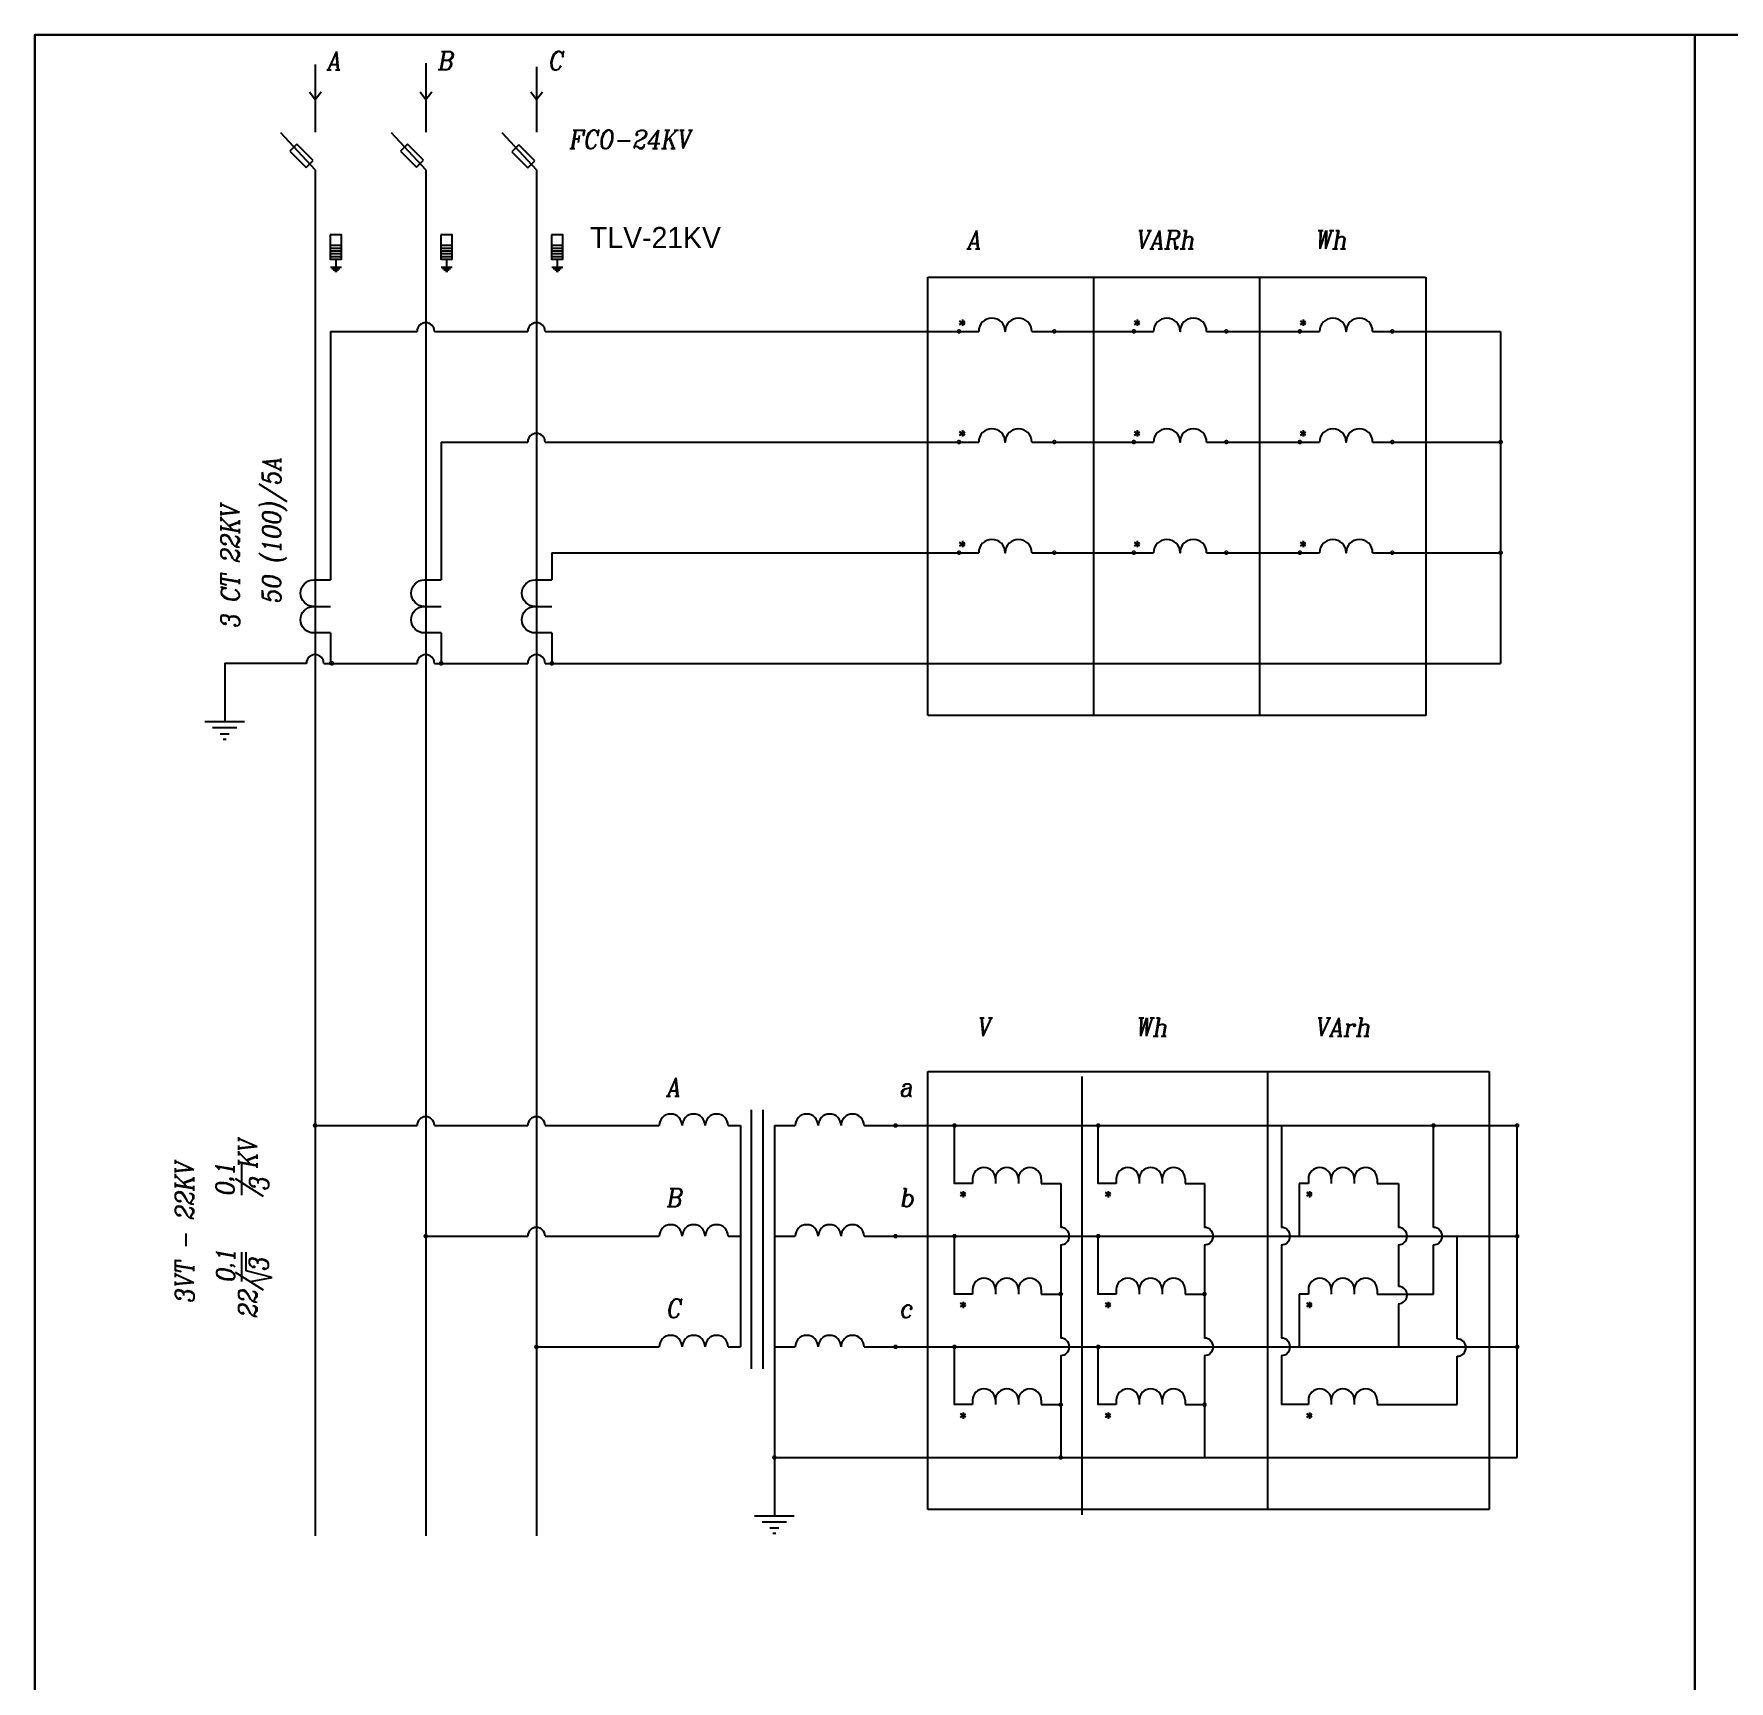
# Model space of a CAD drawing. Header units: inches. Extents: x -246336 to 136055, y -106871 to 69513.
# Drawn here: x -12100 to -1072, y -46175 to -35458 of the extents above; entities that cross this region are included whole.
import ezdxf

# ---------------------------------------------------------------- set-up
doc = ezdxf.new("R2010")
doc.units = ezdxf.units.IN
doc.header["$MEASUREMENT"] = 0
doc.linetypes.add('DASHEDX2', pattern=[1.5, 1, -0.5])
doc.layers.add('NGUYENLY', color=7, linetype='Continuous')
doc.layers.add('XA-TT1', color=7, linetype='Continuous')
doc.styles.add('COM2', font='complex.shx', dxfattribs={"width": 0.9, "oblique": 10, "height": 2})
doc.styles.add('khung ten', font='Varr.ttf')

# ---------------------------------------------------------------- blocks, each defined once
blk = doc.blocks.new('CXZCX')
blk.add_lwpolyline([(4700.95, -46561.52), (4880.95, -46561.52), (4880.95, -46841.52), (4700.95, -46841.52)], close=True)

msp = doc.modelspace()

# ---------------------------------------------------------------- linework, layer by layer
for p, q in [((-10306.682, -35834.707), (-10271.349, -35885.12)), ((-10271.349, -35885.12), (-10232.219, -35834.992)), ((-9586.682, -35834.707), (-9551.349, -35885.12)), ((-9551.349, -35885.12), (-9512.219, -35834.992)), ((-8866.682, -35834.707), (-8831.349, -35885.12)), ((-8831.349, -35885.12), (-8792.219, -35834.992)), ((-10271.349, -36342.797), (-10493.649, -36100.45)), ((-9551.349, -36342.797), (-9773.649, -36100.45)), ((-8831.349, -36342.797), (-9053.649, -36100.45)), ((-2995.182, -43223.682), (-2995.182, -42560.191)), ((-3870.11, -42936.577), (-3870.11, -43280.191)), ((-3361.53, -42936.577), (-3223.167, -42936.577)), ((-2995.182, -43656.577), (-2995.182, -43336.634)), ((-2840.608, -43948.675), (-2840.608, -43280.191)), ((-3870.11, -43656.577), (-3870.108, -44000.177)), ((-3361.53, -43656.577), (-2995.182, -43656.577)), ((-3984.202, -44056.699), (-3984.202, -44376.577)), ((-2840.608, -44376.577), (-2840.608, -44061.627))]:
    msp.add_line(p, q)
at = {"const_width": 12}
msp.add_lwpolyline([(-12094.338, -52263.763), (-12094.338, -35463.763), (-1294.338, -35463.763), (-1294.338, -52263.763)], close=True, dxfattribs=at)
msp.add_lwpolyline([(-12094.338, -35463.763), (-1294.338, -35463.763), (-1294.338, -52263.763), (-12094.338, -52263.763), (-12094.338, -35463.763)])
msp.add_lwpolyline([(9505.662, -35463.763), (-12094.338, -35463.763), (-12094.338, -52263.763), (9505.662, -52263.763)], close=True)
at = {"layer": 'NGUYENLY', "color": 6}
for p, q in [((-10389.737, -36175.726), (-10435.112, -36221.07)), ((-10435.112, -36221.07), (-10329.926, -36326.185)), ((-10284.551, -36280.841), (-10389.737, -36175.726)), ((-10329.926, -36326.185), (-10284.551, -36280.841)), ((-9670.819, -36174.705), (-9716.193, -36220.049)), ((-9716.193, -36220.049), (-9611.007, -36325.164)), ((-9565.633, -36279.82), (-9670.819, -36174.705)), ((-9611.007, -36325.164), (-9565.633, -36279.82)), ((-8946.36, -36179.566), (-8991.734, -36224.91)), ((-8991.734, -36224.91), (-8886.548, -36330.025)), ((-8841.174, -36284.681), (-8946.36, -36179.566)), ((-8886.548, -36330.025), (-8841.174, -36284.681))]:
    msp.add_line(p, q, dxfattribs=at)
at = {"layer": 'NGUYENLY'}
for p, q in [((-10172.71, -36832.79), (-10099.909, -36832.79)), ((-9452.71, -36832.79), (-9379.909, -36832.79)), ((-8732.71, -36832.79), (-8659.909, -36832.79)), ((-10172.71, -36850.902), (-10099.909, -36850.902)), ((-10172.71, -36869.014), (-10099.909, -36869.014)), ((-10172.71, -36887.127), (-10099.909, -36887.127)), ((-10172.71, -36905.239), (-10099.909, -36905.239)), ((-10136.309, -36923.763), (-10136.309, -36975.113)), ((-9452.71, -36850.902), (-9379.909, -36850.902)), ((-9452.71, -36869.014), (-9379.909, -36869.014)), ((-9452.71, -36887.127), (-9379.909, -36887.127)), ((-9452.71, -36905.239), (-9379.909, -36905.239)), ((-9416.309, -36923.763), (-9416.309, -36975.113)), ((-8732.71, -36850.902), (-8659.909, -36850.902)), ((-8732.71, -36869.014), (-8659.909, -36869.014)), ((-8732.71, -36887.127), (-8659.909, -36887.127)), ((-8732.71, -36905.239), (-8659.909, -36905.239)), ((-8696.309, -36923.763), (-8696.309, -36975.113)), ((-10171.198, -36975.113), (-10100.01, -36975.113)), ((-10161.743, -36984.337), (-10109.51, -36984.337)), ((-10152.461, -36993.393), (-10118.836, -36993.393)), ((-10143.178, -37002.449), (-10128.163, -37002.449)), ((-9451.198, -36975.113), (-9380.01, -36975.113)), ((-9441.743, -36984.337), (-9389.51, -36984.337)), ((-9432.461, -36993.393), (-9398.836, -36993.393)), ((-9423.178, -37002.449), (-9408.163, -37002.449)), ((-8731.198, -36975.113), (-8660.01, -36975.113)), ((-8721.743, -36984.337), (-8669.51, -36984.337)), ((-8712.461, -36993.393), (-8678.836, -36993.393)), ((-8703.178, -37002.449), (-8688.163, -37002.449))]:
    msp.add_line(p, q, dxfattribs=at)
for points in [[(-10271.349, -36501.714, 0, 0, 0), (-10136.309, -36501.714, 0, 0, 0), (-10136.309, -36603.268, 22.869, 0, 0)], [(-9551.349, -36501.714, 0, 0, 0), (-9416.309, -36501.714, 0, 0, 0), (-9416.309, -36603.268, 22.869, 0, 0)], [(-8831.349, -36501.714, 0, 0, 0), (-8696.309, -36501.714, 0, 0, 0), (-8696.309, -36603.268, 22.869, 0, 0)], [(-10136.309, -36510.531, 0, 0, 0), (-10136.309, -36578.711, 13.721, 0, 0), (-10136.309, -36629.233, 0, 0, 0)], [(-9416.309, -36510.531, 0, 0, 0), (-9416.309, -36578.711, 13.721, 0, 0), (-9416.309, -36629.233, 0, 0, 0)], [(-8696.309, -36510.531, 0, 0, 0), (-8696.309, -36578.711, 13.721, 0, 0), (-8696.309, -36629.233, 0, 0, 0)], [(-10136.309, -36766.135, 0, 0, 0), (-10136.309, -36707.312, 13.721, 0, 0), (-10136.309, -36656.79, 0, 0, 0)], [(-9416.309, -36766.135, 0, 0, 0), (-9416.309, -36707.312, 13.721, 0, 0), (-9416.309, -36656.79, 0, 0, 0)], [(-8696.309, -36766.135, 0, 0, 0), (-8696.309, -36707.312, 13.721, 0, 0), (-8696.309, -36656.79, 0, 0, 0)]]:
    msp.add_lwpolyline(points, format="xyseb", dxfattribs=at)
for points in [[(-10172.71, -36766.135), (-10172.71, -36923.763), (-10099.909, -36923.763), (-10099.909, -36766.135)], [(-9452.71, -36766.135), (-9452.71, -36923.763), (-9379.909, -36923.763), (-9379.909, -36766.135)], [(-8732.71, -36766.135), (-8732.71, -36923.763), (-8659.909, -36923.763), (-8659.909, -36766.135)]]:
    msp.add_lwpolyline(points, close=True, dxfattribs=at)
at = {"layer": 'XA-TT1'}
for p, q in [((-6042.425, -37347.611), (-6077.92, -37327.118)), ((-6077.92, -37347.611), (-6042.425, -37327.118)), ((-6060.173, -37316.871), (-6060.173, -37357.858)), ((-4940.588, -37347.611), (-4905.092, -37327.118)), ((-4905.092, -37347.611), (-4940.588, -37327.118)), ((-4922.84, -37316.871), (-4922.84, -37357.858)), ((-3860.588, -37347.611), (-3825.092, -37327.118)), ((-3825.092, -37347.611), (-3860.588, -37327.118)), ((-3842.84, -37316.871), (-3842.84, -37357.858)), ((-10170.657, -37393.234), (-9607.858, -37393.234)), ((-6060.173, -38036.871), (-6060.173, -38077.858)), ((-4922.84, -38036.871), (-4922.84, -38077.858)), ((-3842.84, -38036.871), (-3842.84, -38077.858)), ((-9450.657, -38113.234), (-8887.858, -38113.234)), ((-8774.841, -38113.234), (-5954.147, -38113.234)), ((-6042.425, -38067.611), (-6077.92, -38047.118)), ((-6077.92, -38067.611), (-6042.425, -38047.118)), ((-5608.55, -38113.234), (-4816.815, -38113.234)), ((-4940.588, -38067.611), (-4905.092, -38047.118)), ((-4905.092, -38067.611), (-4940.588, -38047.118)), ((-4471.217, -38113.234), (-3736.815, -38113.234)), ((-3860.588, -38067.611), (-3825.092, -38047.118)), ((-3825.092, -38067.611), (-3860.588, -38047.118)), ((-3391.217, -38113.234), (-2558.771, -38113.234)), ((-6042.425, -38787.611), (-6077.92, -38767.118)), ((-6077.92, -38787.611), (-6042.425, -38767.118)), ((-6060.173, -38756.871), (-6060.173, -38797.858)), ((-4940.588, -38787.611), (-4905.092, -38767.118)), ((-4905.092, -38787.611), (-4940.588, -38767.118)), ((-4922.84, -38756.871), (-4922.84, -38797.858)), ((-3860.588, -38787.611), (-3825.092, -38767.118)), ((-3825.092, -38787.611), (-3860.588, -38767.118)), ((-3842.84, -38756.871), (-3842.84, -38797.858)), ((-8730.657, -38833.234), (-5954.147, -38833.234)), ((-5608.55, -38833.234), (-4816.815, -38833.234)), ((-4471.217, -38833.234), (-3736.815, -38833.234)), ((-3391.217, -38833.234), (-2558.771, -38833.234)), ((-10214.841, -39553.234), (-9607.858, -39553.234)), ((-9494.841, -39553.234), (-8887.858, -39553.234)), ((-8774.841, -39553.234), (-2558.771, -39553.234)), ((-10730.508, -39934.071), (-10987.405, -39934.071)), ((-10271.349, -42560.191), (-9607.858, -42560.191)), ((-9494.841, -42560.191), (-8887.858, -42560.191)), ((-8774.841, -42560.191), (-8591.178, -42560.191)), ((-8186.883, -42560.191), (-8031.986, -42560.191)), ((-7584.364, -42560.191), (-7504.342, -42560.191)), ((-7504.342, -42560.191), (-7504.342, -44000.191)), ((-7282.993, -42560.191), (-7147.59, -42560.191)), ((-7282.993, -42560.191), (-7282.993, -45101.027)), ((-6699.968, -42560.191), (-2450.85, -42560.191)), ((-3984.202, -42560.191), (-3984.202, -43223.682)), ((-10750.042, -42807.871), (-10750.042, -43012.586)), ((-6072.263, -43017.535), (-6036.768, -42997.041)), ((-6036.768, -43017.535), (-6072.263, -42997.041)), ((-6054.515, -42986.794), (-6054.515, -43027.781)), ((-5546.82, -42936.577), (-5420.468, -42936.577)), ((-5420.468, -42936.577), (-5420.468, -43223.682)), ((-5093.994, -43017.535), (-5129.49, -42997.041)), ((-5129.49, -43017.535), (-5093.994, -42997.041)), ((-5111.742, -42986.794), (-5111.742, -43027.781)), ((-4611.343, -42936.577), (-4484.99, -42936.577)), ((-4484.99, -42936.577), (-4484.99, -43223.682)), ((-3809.151, -42936.577), (-3870.11, -42936.577)), ((-3784.503, -43017.535), (-3819.999, -42997.041)), ((-3819.999, -43017.535), (-3784.503, -42997.041)), ((-3802.251, -42986.794), (-3802.251, -43027.781)), ((-3223.167, -42936.577), (-3223.167, -43223.682)), ((-9551.349, -43280.191), (-8887.858, -43280.191)), ((-8774.841, -43280.191), (-8591.178, -43280.191)), ((-8186.883, -43280.191), (-8031.986, -43280.191)), ((-7584.364, -43280.191), (-7504.342, -43280.191)), ((-7282.993, -43280.191), (-7147.59, -43280.191)), ((-6699.968, -43280.191), (-2450.84, -43280.189)), ((-5420.468, -43336.699), (-5420.468, -43943.682)), ((-4484.99, -43336.699), (-4484.99, -43943.682)), ((-3984.202, -43336.699), (-3984.202, -43943.682)), ((-3223.167, -43336.699), (-3223.167, -43606.994)), ((-10750.042, -43385.205), (-10750.042, -43575.634)), ((-10718.586, -43505.112), (-10718.586, -43385.205)), ((-10549.714, -43549.522), (-10718.586, -43505.112)), ((-10691.922, -43576.168), (-10549.714, -43549.522)), ((-5546.82, -43656.577), (-5420.468, -43656.577)), ((-4611.343, -43656.577), (-4484.99, -43656.577)), ((-3809.151, -43656.577), (-3870.11, -43656.577)), ((-6072.263, -43737.535), (-6036.768, -43717.041)), ((-6036.768, -43737.535), (-6072.263, -43717.041)), ((-6054.515, -43706.794), (-6054.515, -43747.781)), ((-5093.994, -43737.535), (-5129.49, -43717.041)), ((-5129.49, -43737.535), (-5093.994, -43717.041)), ((-5111.742, -43706.794), (-5111.742, -43747.781)), ((-3784.503, -43737.535), (-3819.999, -43717.041)), ((-3819.999, -43737.535), (-3784.503, -43717.041)), ((-3802.251, -43706.794), (-3802.251, -43747.781)), ((-3223.167, -43720.011), (-3223.166, -44000.174)), ((-8831.349, -44000.191), (-8591.178, -44000.191)), ((-8186.883, -44000.191), (-8031.986, -44000.191)), ((-7584.364, -44000.191), (-7504.342, -44000.191)), ((-7282.993, -44000.191), (-7147.59, -44000.191)), ((-6699.968, -44000.191), (-2450.829, -44000.169)), ((-5420.468, -44056.699), (-5420.468, -44720.191)), ((-4484.99, -44056.699), (-4484.99, -44720.191)), ((-6072.263, -44457.535), (-6036.768, -44437.041)), ((-6036.768, -44457.535), (-6072.263, -44437.041)), ((-6054.515, -44426.794), (-6054.515, -44467.781)), ((-5546.82, -44376.577), (-5420.468, -44376.577)), ((-5093.994, -44457.535), (-5129.49, -44437.041)), ((-5129.49, -44457.535), (-5093.994, -44437.041)), ((-5111.742, -44426.794), (-5111.742, -44467.781)), ((-4611.343, -44376.577), (-4484.99, -44376.577)), ((-3809.151, -44376.577), (-3984.202, -44376.577)), ((-3784.503, -44457.535), (-3819.999, -44437.041)), ((-3819.999, -44457.535), (-3784.503, -44437.041)), ((-3802.251, -44426.794), (-3802.251, -44467.781)), ((-3361.53, -44376.577), (-2840.608, -44376.577)), ((-7282.993, -44720.191), (-2450.819, -44720.189)), ((-7154.544, -45101.027), (-7411.442, -45101.027))]:
    msp.add_line(p, q, dxfattribs=at)
at = {"layer": 'XA-TT1', "color": 3}
for p, q in [((-10780.366, -39973.821), (-10937.547, -39973.821)), ((-10830.225, -40013.928), (-10887.688, -40013.928)), ((-10848.899, -40048.744), (-10868.294, -40048.744)), ((-7204.403, -45140.777), (-7361.583, -45140.777)), ((-7254.261, -45180.884), (-7311.725, -45180.884)), ((-7272.935, -45215.701), (-7292.33, -45215.701))]:
    msp.add_line(p, q, dxfattribs=at)
at = {"layer": 'XA-TT1'}
for points in [[(-10271.349, -35657.56), (-10271.349, -36097.339)], [(-9551.349, -35647.333), (-9551.349, -36097.339)], [(-8831.349, -35672.901), (-8831.349, -36097.339)], [(-10271.349, -36342.797), (-10271.349, -45229.785)], [(-9551.349, -36342.797), (-9551.349, -45229.785)], [(-8831.349, -36342.797), (-8831.349, -45229.785)], [(-10170.657, -37393.234), (-10170.657, -39010.175)], [(-9494.841, -37393.234), (-8887.858, -37393.234)], [(-8774.841, -37393.234), (-8774.841, -37393.234)], [(-8774.841, -37393.234), (-5954.147, -37393.234)], [(-5608.55, -37393.234), (-4816.815, -37393.234)], [(-4471.217, -37393.234), (-3736.815, -37393.234)], [(-3391.217, -37393.234), (-2558.771, -37393.234)], [(-2558.771, -37393.234), (-2558.771, -39553.234)], [(-9450.657, -38113.234), (-9450.657, -39010.175)], [(-8730.657, -38833.234), (-8730.657, -39010.175)], [(-10279.383, -39182.974), (-10170.657, -39182.974)], [(-9559.383, -39182.974), (-9450.657, -39182.974)], [(-8839.383, -39182.974), (-8730.657, -39182.974)], [(-10170.657, -39355.772), (-10170.657, -39553.234)], [(-9450.657, -39355.772), (-9450.657, -39553.234)], [(-8730.657, -39355.772), (-8730.657, -39553.234)], [(-10327.858, -39553.234), (-10858.956, -39553.234), (-10858.956, -39934.071)], [(-7434.942, -42457.382), (-7434.942, -44142.883)], [(-7358.968, -42457.382), (-7358.968, -44142.883)], [(-8591.178, -42560.191), (-8186.883, -42560.191)], [(-5994.442, -42936.577), (-6111.525, -42936.577), (-6111.525, -42560.191)], [(-5058.964, -42936.577), (-5176.048, -42936.577), (-5176.048, -42560.191)], [(-2450.819, -44720.191), (-2450.85, -42560.191)], [(-5994.442, -42908.081), (-5994.442, -42936.577)], [(-5845.235, -42908.081), (-5845.235, -42936.577)], [(-5696.028, -42908.081), (-5696.028, -42936.577)], [(-5546.82, -42908.081), (-5546.82, -42936.577)], [(-5058.964, -42908.081), (-5058.964, -42936.577)], [(-4909.757, -42908.081), (-4909.757, -42936.577)], [(-4760.55, -42908.081), (-4760.55, -42936.577)], [(-4611.343, -42908.081), (-4611.343, -42936.577)], [(-3809.151, -42908.081), (-3809.151, -42936.577)], [(-3659.944, -42908.081), (-3659.944, -42936.577)], [(-3510.737, -42908.081), (-3510.737, -42936.577)], [(-3361.53, -42908.081), (-3361.53, -42936.577)], [(-8591.178, -43280.191), (-8186.883, -43280.191)], [(-5994.442, -43656.577), (-6111.525, -43656.577), (-6111.525, -43280.191)], [(-5058.964, -43656.577), (-5176.048, -43656.577), (-5176.048, -43280.191)], [(-5994.442, -43628.081), (-5994.442, -43656.577)], [(-5845.235, -43628.081), (-5845.235, -43656.577)], [(-5696.028, -43628.081), (-5696.028, -43656.577)], [(-5546.82, -43628.081), (-5546.82, -43656.577)], [(-5058.964, -43628.081), (-5058.964, -43656.577)], [(-4909.757, -43628.081), (-4909.757, -43656.577)], [(-4760.55, -43628.081), (-4760.55, -43656.577)], [(-4611.343, -43628.081), (-4611.343, -43656.577)], [(-3809.151, -43628.081), (-3809.151, -43656.577)], [(-3659.944, -43628.081), (-3659.944, -43656.577)], [(-3510.737, -43628.081), (-3510.737, -43656.577)], [(-3361.53, -43628.081), (-3361.53, -43656.577)], [(-8591.178, -44000.191), (-8186.883, -44000.191)], [(-5994.442, -44376.577), (-6111.525, -44376.577), (-6111.525, -44000.191)], [(-5058.964, -44376.577), (-5176.048, -44376.577), (-5176.048, -44000.191)], [(-5994.442, -44348.081), (-5994.442, -44376.577)], [(-5845.235, -44348.081), (-5845.235, -44376.577)], [(-5696.028, -44348.081), (-5696.028, -44376.577)], [(-5546.82, -44348.081), (-5546.82, -44376.577)], [(-5058.964, -44348.081), (-5058.964, -44376.577)], [(-4909.757, -44348.081), (-4909.757, -44376.577)], [(-4760.55, -44348.081), (-4760.55, -44376.577)], [(-4611.343, -44348.081), (-4611.343, -44376.577)], [(-3809.151, -44348.081), (-3809.151, -44376.577)], [(-3659.944, -44348.081), (-3659.944, -44376.577)], [(-3510.737, -44348.081), (-3510.737, -44376.577)], [(-3361.53, -44348.081), (-3361.53, -44376.577)]]:
    msp.add_lwpolyline(points, dxfattribs=at)
at = {"layer": 'XA-TT1', "color": 3, "linetype": 'DASHEDX2', "ltscale": 3}
for points in [[(-6285.048, -39891.872), (-6285.048, -37041.344)], [(-5205.048, -39891.872), (-5205.048, -37041.344)], [(-5205.048, -39891.872), (-5205.048, -37041.344)], [(-4125.048, -39891.872), (-4125.048, -37041.344)], [(-4073.843, -45058.828), (-4073.843, -42208.301)], [(-5281.855, -45092.942), (-5281.855, -42242.414)]]:
    msp.add_lwpolyline(points, dxfattribs=at)
for points in [[(-6285.048, -39891.872), (-6285.048, -37041.344), (-3044.751, -37041.344), (-3044.751, -39891.872)], [(-6285.048, -45058.828), (-6285.048, -42208.301), (-2632.422, -42208.301), (-2632.422, -45058.828)]]:
    msp.add_lwpolyline(points, close=True, dxfattribs=at)
at = {"layer": 'XA-TT1'}
for points, const_width in [([(-6092.557, -37393.234, 1), (-6071.557, -37393.234, 1)], 9), ([(-5472.733, -37393.234, 1), (-5451.733, -37393.234, 1)], 9), ([(-4955.224, -37393.234, 1), (-4934.224, -37393.234, 1)], 9), ([(-4332.808, -37393.234, -1), (-4353.808, -37393.234, -1)], 9), ([(-3875.224, -37393.234, 1), (-3854.224, -37393.234, 1)], 9), ([(-3252.808, -37393.234, -1), (-3273.808, -37393.234, -1)], 9), ([(-6092.557, -38113.234, 1), (-6071.557, -38113.234, 1)], 9), ([(-5472.733, -38113.234, 1), (-5451.733, -38113.234, 1)], 9), ([(-4955.224, -38113.234, 1), (-4934.224, -38113.234, 1)], 9), ([(-4332.808, -38113.234, -1), (-4353.808, -38113.234, -1)], 9), ([(-3875.224, -38113.234, 1), (-3854.224, -38113.234, 1)], 9), ([(-3252.808, -38113.234, -1), (-3273.808, -38113.234, -1)], 9), ([(-2569.271, -38113.234, 1), (-2548.271, -38113.234, 1)], 9), ([(-6092.557, -38833.234, 1), (-6071.557, -38833.234, 1)], 9), ([(-5472.733, -38833.234, 1), (-5451.733, -38833.234, 1)], 9), ([(-4955.224, -38833.234, 1), (-4934.224, -38833.234, 1)], 9), ([(-4332.808, -38833.234, -1), (-4353.808, -38833.234, -1)], 9), ([(-3875.224, -38833.234, 1), (-3854.224, -38833.234, 1)], 9), ([(-3252.808, -38833.234, -1), (-3273.808, -38833.234, -1)], 9), ([(-2569.271, -38833.234, 1), (-2548.271, -38833.234, 1)], 9), ([(-10179.657, -39553.234, 1), (-10161.657, -39553.234, 1)], 6), ([(-10172.157, -39553.234, 1), (-10151.157, -39553.234, 1)], 9), ([(-9461.157, -39553.234, 1), (-9440.157, -39553.234, 1)], 9), ([(-8741.157, -39553.234, 1), (-8720.157, -39553.234, 1)], 9), ([(-10281.849, -42560.191, 1), (-10260.849, -42560.191, 1)], 9), ([(-6506.062, -42560.191, 1), (-6485.062, -42560.191, 1)], 9), ([(-6122.025, -42560.191, 1), (-6101.025, -42560.191, 1)], 9), ([(-5186.548, -42560.191, 1), (-5165.548, -42560.191, 1)], 9), ([(-3005.682, -42560.191, 1), (-2984.682, -42560.191, 1)], 9), ([(-2461.35, -42560.191, 1), (-2440.35, -42560.191, 1)], 9), ([(-9561.849, -43280.191, 1), (-9540.849, -43280.191, 1)], 9), ([(-6506.062, -43280.191, 1), (-6485.062, -43280.191, 1)], 9), ([(-6122.025, -43280.191, 1), (-6101.025, -43280.191, 1)], 9), ([(-5186.548, -43280.191, 1), (-5165.548, -43280.191, 1)], 9), ([(-2461.34, -43280.189, 1), (-2440.34, -43280.189, 1)], 9), ([(-5430.968, -43656.577, 1), (-5409.968, -43656.577, 1)], 9), ([(-4495.49, -43656.577, 1), (-4474.49, -43656.577, 1)], 9), ([(-8841.849, -44000.191, 1), (-8820.849, -44000.191, 1)], 9), ([(-6506.062, -44000.191, 1), (-6485.062, -44000.191, 1)], 9), ([(-6122.025, -44000.191, 1), (-6101.025, -44000.191, 1)], 9), ([(-5186.548, -44000.191, 1), (-5165.548, -44000.191, 1)], 9), ([(-2461.329, -44000.169, 1), (-2440.329, -44000.169, 1)], 9), ([(-5430.968, -44376.577, 1), (-5409.968, -44376.577, 1)], 9), ([(-4495.49, -44376.577, 1), (-4474.49, -44376.577, 1)], 9), ([(-7293.493, -44720.191, 1), (-7272.493, -44720.191, 1)], 9), ([(-5430.968, -44720.191, 1), (-5409.968, -44720.191, 1)], 9)]:
    msp.add_lwpolyline(points, format="xyb", close=True, dxfattribs=dict(at, const_width=const_width))
for points in [[(-5608.55, -37393.234, 1), (-5781.348, -37393.234, 1), (-5954.147, -37393.234)], [(-4471.217, -37393.234, 1), (-4644.016, -37393.234, 1), (-4816.815, -37393.234)], [(-3391.217, -37393.234, 1), (-3564.016, -37393.234, 1), (-3736.815, -37393.234)], [(-5608.55, -38113.234, 1), (-5781.348, -38113.234, 1), (-5954.147, -38113.234)], [(-4471.217, -38113.234, 1), (-4644.016, -38113.234, 1), (-4816.815, -38113.234)], [(-3391.217, -38113.234, 1), (-3564.016, -38113.234, 1), (-3736.815, -38113.234)], [(-5608.55, -38833.234, 1), (-5781.348, -38833.234, 1), (-5954.147, -38833.234)], [(-4471.217, -38833.234, 1), (-4644.016, -38833.234, 1), (-4816.815, -38833.234)], [(-3391.217, -38833.234, 1), (-3564.016, -38833.234, 1), (-3736.815, -38833.234)], [(-10170.657, -39355.772), (-10279.383, -39355.772, -1), (-10279.383, -39182.974, -1), (-10279.383, -39010.175), (-10170.657, -39010.175)], [(-9450.657, -39355.772), (-9559.383, -39355.772, -1), (-9559.383, -39182.974, -1), (-9559.383, -39010.175), (-9450.657, -39010.175)], [(-8730.657, -39355.772), (-8839.383, -39355.772, -1), (-8839.383, -39182.974, -1), (-8839.383, -39010.175), (-8730.657, -39010.175)]]:
    msp.add_lwpolyline(points, format="xyb", dxfattribs=at)
for centre, radius, start, end in [((-9551.349, -37393.234), 56.509, 0, 180), ((-8831.349, -37393.234), 56.509, 0, 180), ((-8831.349, -38113.234), 56.509, 0, 180), ((-10271.349, -39553.234), 56.509, 0, 180), ((-9551.349, -39553.234), 56.509, 0, 180), ((-8831.349, -39553.234), 56.509, 0, 180), ((-9551.349, -42560.191), 56.509, 0, 180), ((-8831.349, -42560.191), 56.509, 0, 180), ((-7957.382, -42560.191), 74.604, 0, 180), ((-7808.175, -42560.191), 74.604, 0, 180), ((-7658.968, -42560.191), 74.604, 0, 180), ((-7072.986, -42560.191), 74.604, 0, 180), ((-6923.779, -42560.191), 74.604, 0, 180), ((-6774.572, -42560.191), 74.604, 0, 180), ((-5919.838, -42908.081), 74.604, 0, 180), ((-5770.631, -42908.081), 74.604, 0, 180), ((-5621.424, -42908.081), 74.604, 0, 180), ((-4984.36, -42908.081), 74.604, 0, 180), ((-4835.153, -42908.081), 74.604, 0, 180), ((-4685.946, -42908.081), 74.604, 0, 180), ((-3734.548, -42908.081), 74.604, 0, 180), ((-3585.341, -42908.081), 74.604, 0, 180), ((-3436.134, -42908.081), 74.604, 0, 180), ((-8831.349, -43280.191), 56.509, 0, 180), ((-7957.382, -43280.191), 74.604, 0, 180), ((-7808.175, -43280.191), 74.604, 0, 180), ((-7658.968, -43280.191), 74.604, 0, 180), ((-7072.986, -43280.191), 74.604, 0, 180), ((-6923.779, -43280.191), 74.604, 0, 180), ((-6774.572, -43280.191), 74.604, 0, 180), ((-5420.468, -43280.191), 56.509, 270, 90), ((-4484.99, -43280.191), 56.509, 270, 90), ((-3984.202, -43280.191), 56.509, 270, 90), ((-3223.167, -43280.191), 56.509, 270, 90), ((-2995.182, -43280.191), 56.509, 270, 90), ((-5919.838, -43628.081), 74.604, 0, 180), ((-5770.631, -43628.081), 74.604, 0, 180), ((-5621.424, -43628.081), 74.604, 0, 180), ((-4984.36, -43628.081), 74.604, 0, 180), ((-4835.153, -43628.081), 74.604, 0, 180), ((-4685.946, -43628.081), 74.604, 0, 180), ((-3734.548, -43628.081), 74.604, 0, 180), ((-3585.341, -43628.081), 74.604, 0, 180), ((-3436.134, -43628.081), 74.604, 0, 180), ((-3223.167, -43663.503), 56.509, 270, 90), ((-7957.382, -44000.191), 74.604, 0, 180), ((-7808.175, -44000.191), 74.604, 0, 180), ((-7658.968, -44000.191), 74.604, 0, 180), ((-7072.986, -44000.191), 74.604, 0, 180), ((-6923.779, -44000.191), 74.604, 0, 180), ((-6774.572, -44000.191), 74.604, 0, 180), ((-5420.468, -44000.191), 56.509, 270, 90), ((-4484.99, -44000.191), 56.509, 270, 90), ((-3984.202, -44000.191), 56.509, 270, 90), ((-2840.608, -44005.184), 56.509, 270, 90), ((-5919.838, -44348.081), 74.604, 0, 180), ((-5770.631, -44348.081), 74.604, 0, 180), ((-5621.424, -44348.081), 74.604, 0, 180), ((-4984.36, -44348.081), 74.604, 0, 180), ((-4835.153, -44348.081), 74.604, 0, 180), ((-4685.946, -44348.081), 74.604, 0, 180), ((-3734.548, -44348.081), 74.604, 0, 180), ((-3585.341, -44348.081), 74.604, 0, 180), ((-3436.134, -44348.081), 74.604, 0, 180)]:
    msp.add_arc(centre, radius, start, end, dxfattribs=at)

# ---------------------------------------------------------------- block references
at = {"xscale": 60, "yscale": 60, "zscale": 60}
msp.add_blockref('CXZCX', (-283351.376, 2758227.495), dxfattribs=at)

# ---------------------------------------------------------------- texts
at = {"style": 'khung ten'}
msp.add_text('TLV-21KV', height=138, dxfattribs=at).set_placement((-8482.08, -36851.763))
at = {"layer": 'XA-TT1', "style": 'COM2', "oblique": 10, "width": 0.9}
for s, p in [('A', (-10198.837, -35692.199)), ('B', (-9478.837, -35692.199)), ('C ', (-8758.837, -35692.199)), ('FCO-24KV', (-8623.094, -36204.415)), ('A', (-6035.566, -36855.998)), ('VARh', (-4938.809, -36855.998)), ('Wh', (-3772.128, -36855.998)), ('V', (-5972.62, -41979.896)), ('Wh', (-4938.809, -41979.896)), ('VArh', (-3772.128, -41979.896)), ('A', (-7990.911, -42369.81)), ('a', (-6474.109, -42369.81)), ('B', (-7990.911, -43089.81)), ('b', (-6474.109, -43089.81)), ('C', (-7990.911, -43809.81)), ('c', (-6474.109, -43809.81))]:
    msp.add_text(s, height=120, dxfattribs=at).set_placement(p)
for s, p in [('50 (100)/5A', (-10494.278, -39168.595)), ('3 CT 22KV', (-10762.791, -39329.595)), ('22/      / KV', (-10648.04, -43816.783)), ('3VT - 22KV', (-11059.405, -43720.539)), ('0,1', (-10796.632, -43023.657)), ('3', (-10574.625, -42991.358)), ('0,1', (-10792.932, -43586.022)), ('3', (-10577.136, -43514.123))]:
    msp.add_text(s, height=120, rotation=90, dxfattribs=at).set_placement(p)

doc.saveas('drawing.dxf')
